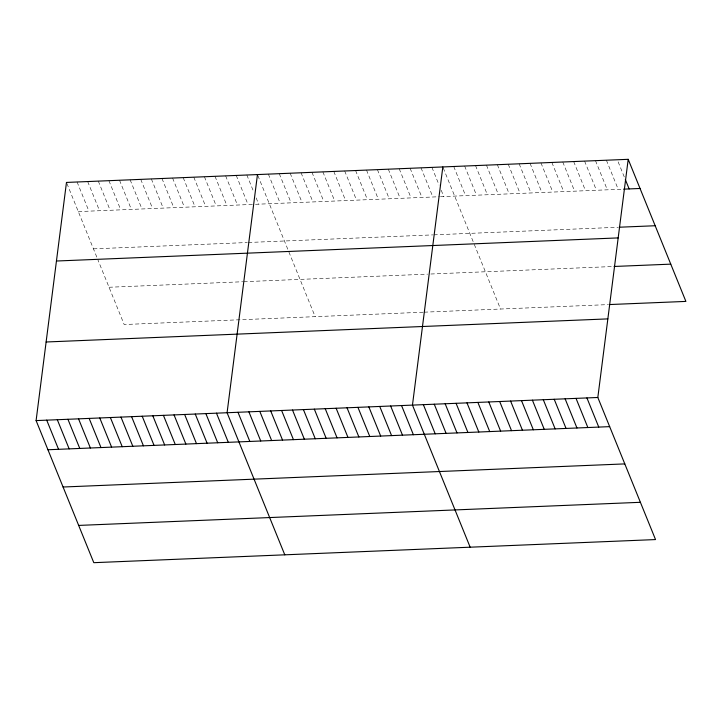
<?xml version="1.0" encoding="UTF-8"?>
<svg xmlns="http://www.w3.org/2000/svg" width="722" height="722" viewBox="0 0 722 722"><rect width="100%" height="100%" fill="white"/><g stroke="black" fill="none" stroke-linecap="round" stroke-linejoin="round"><path stroke-width="0.54" stroke-dasharray="3.61 2.71" d="M78.31 211.591L254.451 204.344M255.507 204.299L439.409 196.727M440.492 196.682L622.599 189.191M93.445 248.855L247.294 242.529M248.359 242.484L432.731 234.894M433.823 234.849L618.104 227.268M109.04 287.257L242.727 281.751M243.792 281.706L427.604 274.143M430.872 274.008L612.978 266.517M423.11 312.22L124.175 324.521L97.903 259.83M424.202 312.175L608.484 304.594M618.14 161.845L624.485 177.468M606.39 160.212L618.231 189.372M595.488 160.663L607.328 189.823M584.585 161.114L596.426 190.274M573.683 161.566L585.524 190.716M562.781 162.008L574.622 191.168M551.87 162.459L563.711 191.619M540.968 162.91L552.808 192.07M530.065 163.352L541.906 192.512M519.163 163.804L531.004 192.964M508.261 164.255L520.093 193.415M497.35 164.697L509.191 193.857M486.447 165.148L498.288 194.308M475.545 165.6L487.386 194.76M464.643 166.051L476.484 195.202M453.732 166.493L465.573 195.653M443.254 167.982L473.515 242.511M474.264 244.343L500.526 309.034M431.927 167.396L439.12 185.094M441.232 190.301L443.768 196.555M421.025 167.838L432.866 196.998M410.123 168.289L421.955 197.449M399.212 168.74L411.053 197.9M388.31 169.192L400.15 198.342M377.407 169.634L389.248 198.794M366.505 170.085L378.346 199.245M355.594 170.536L367.435 199.696M344.692 170.979L356.533 200.138M333.79 171.43L345.63 200.59M322.887 171.881L334.728 201.041M311.985 172.323L323.826 201.483M301.074 172.775L312.915 201.934M290.172 173.226L302.013 202.386M279.27 173.677L291.11 202.828M268.367 174.119L280.208 203.279M257.88 175.608L288.15 250.137M288.89 251.969L315.162 316.66M246.852 175.004L253.621 191.673M256.157 197.918L258.693 204.164M236.238 175.446L248.079 204.606M225.634 175.879L237.466 205.039M215.021 176.312L226.861 205.472M204.407 176.755L216.248 205.914M193.803 177.188L205.635 206.348M183.189 177.63L195.03 206.781M172.576 178.063L184.417 207.223M161.972 178.496L173.803 207.656M151.358 178.939L163.199 208.098M140.745 179.372L152.586 208.532M130.131 179.805L141.972 208.965M119.527 180.247L131.368 209.407M108.914 180.68L120.755 209.84M98.3 181.123L110.141 210.273M87.696 181.556L99.537 210.716M77.083 181.989L88.923 211.149M66.893 183.469L97.163 257.998"/><path stroke-width="1.08" d="M628.203 159.318L597.825 397.479L655.531 539.569L93.797 562.682L36.1 420.592L66.469 182.431L628.203 159.318L685.9 301.408L609.567 304.549M257.465 174.571L227.087 412.731L284.784 554.821M442.83 166.944L412.461 405.105L470.157 547.195M623.682 189.146L640.044 188.478M619.187 227.222L655.179 225.742M56.451 261.021L618.176 237.908M614.061 266.472L670.765 264.144M46.127 341.993L607.852 318.889M36.1 420.592L597.825 397.479M47.941 449.752L609.666 426.639M63.076 487.016L624.801 463.903M78.662 525.417L640.396 502.304M625.333 179.552L629.142 188.929M586.923 397.93L598.764 427.09M576.021 398.373L587.861 427.532M565.118 398.824L576.959 427.984M554.216 399.275L566.048 428.435M543.305 399.726L555.146 428.877M532.403 400.168L544.244 429.328M521.501 400.62L533.341 429.78M510.598 401.071L522.439 430.231M499.687 401.513L511.528 430.673M488.785 401.964L500.626 431.124M477.883 402.416L489.724 431.575M466.981 402.858L478.821 432.018M456.078 403.309L467.919 432.469M445.167 403.76L457.008 432.92M434.265 404.212L446.106 433.362M423.363 404.654L435.204 433.814M401.558 405.556L413.39 434.716M390.647 405.999L402.488 435.158M379.745 406.45L391.586 435.61M368.843 406.901L380.684 436.061M357.941 407.352L369.781 436.503M347.029 407.795L358.87 436.954M336.127 408.246L347.968 437.406M325.225 408.697L337.066 437.857M314.323 409.139L326.163 438.299M303.421 409.591L315.261 438.75M292.509 410.042L304.35 439.202M281.607 410.484L293.448 439.644M270.705 410.935L282.546 440.095M259.803 411.387L271.643 440.546M248.9 411.838L260.732 440.989M237.989 412.28L249.83 441.44M216.474 413.164L228.314 442.324M205.869 413.607L217.71 442.767M195.256 414.04L207.097 443.2M184.642 414.473L196.483 443.633M174.038 414.915L185.879 444.075M163.425 415.349L175.265 444.508M152.811 415.791L164.652 444.942M142.207 416.224L154.048 445.384M131.594 416.657L143.434 445.817M120.98 417.099L132.821 446.259M110.376 417.533L122.217 446.692M99.762 417.966L111.603 447.126M89.149 418.408L100.99 447.568M78.545 418.841L90.385 448.001M67.931 419.283L79.772 448.434M57.318 419.717L69.159 448.876M46.713 420.15L58.554 449.31"/></g></svg>
